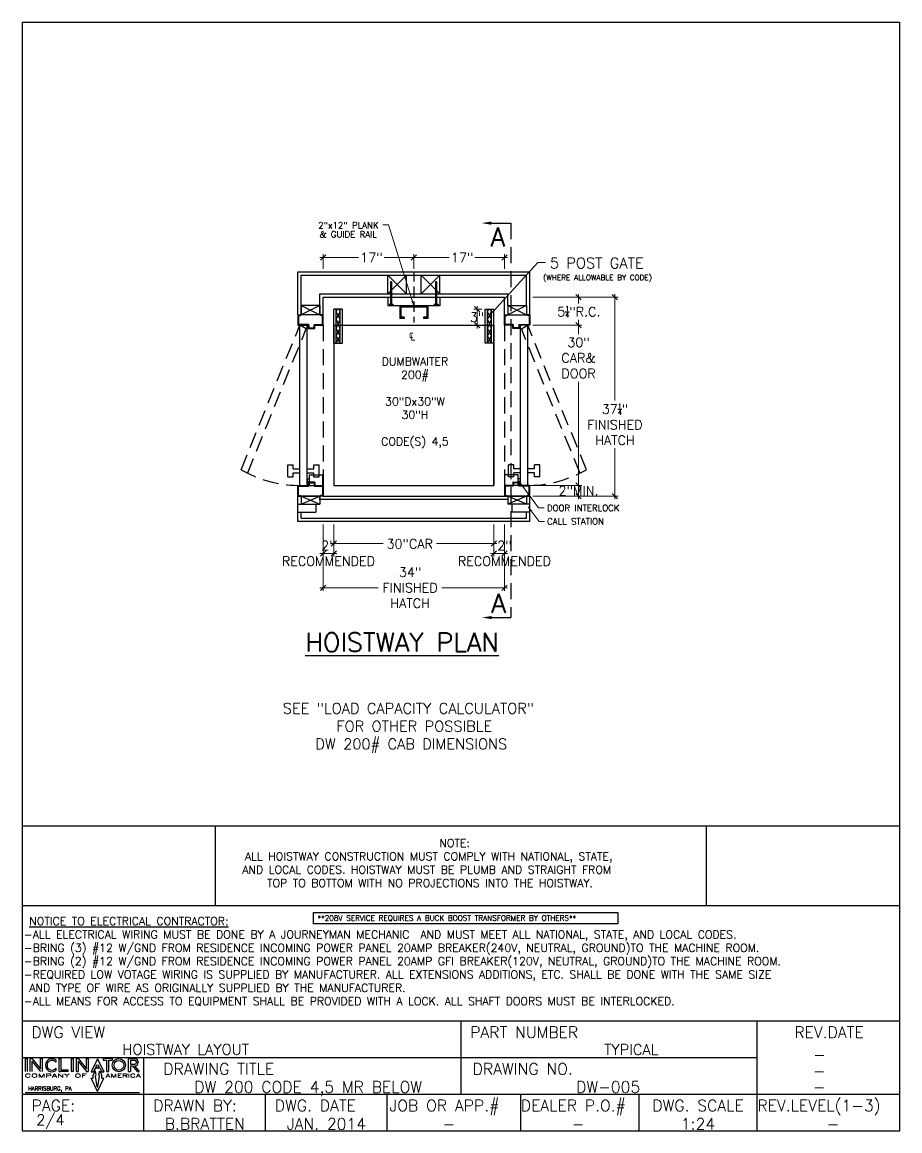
# Model space of a CAD drawing. Header units: inches. Extents: x -93 to 1254, y -1392 to 937.
# Drawn here: x 118.3 to 282.9, y -1392.1 to -1184.3 of the extents above; entities that cross this region are included whole.
import ezdxf
from ezdxf.enums import TextEntityAlignment as Align

# ---------------------------------------------------------------- set-up
doc = ezdxf.new("R2010")
doc.units = ezdxf.units.IN
doc.header["$LTSCALE"] = 24
doc.header["$MEASUREMENT"] = 0
for name, pattern in [('ACANSTGL', [0.11811, 0.07874, -0.03937]), ('CENTER', [2, 1.25, -0.25, 0.25, -0.25]), ('HIDDEN', [0.375, 0.25, -0.125]), ('HIDDEN2', [0.1875, 0.125, -0.0625])]:
    doc.linetypes.add(name, pattern=pattern)
doc.layers.get('0').update_dxf_attribs({"linetype": 'CONTINUOUS'})
doc.layers.get('Defpoints').update_dxf_attribs({"linetype": 'CONTINUOUS'})
for name, color, linetype in [('1', 7, 'CONTINUOUS'), ('3-HW', 7, 'CONTINUOUS'), ('4-DW-200', 7, 'CONTINUOUS'), ('BORDER', 5, 'CONTINUOUS'), ('CEN', 4, 'CENTER'), ('HID', 7, 'HIDDEN'), ('NOTES', 10, 'CONTINUOUS'), ('TITLE5', 5, 'CONTINUOUS'), ('TITLE7', 7, 'CONTINUOUS'), ('TITLEATTRIBUTES', 7, 'CONTINUOUS')]:
    doc.layers.add(name, color=color, linetype=linetype)
doc.styles.add('ROMANS', font='romans', dxfattribs={"height": 1.75})
doc.styles.get("Standard").update_dxf_attribs({"font": 'romans.shx'})
doc.dimstyles.new('David', dxfattribs={"dimscale": 1, "dimtxt": 0.25, "dimasz": 1, "dimexe": 0.6, "dimexo": 0.6, "dimgap": 0.5, "dimtad": 0, "dimtih": 1, "dimtoh": 1, "dimdec": 4, "dimzin": 0, "dimdsep": 46, "dimlunit": 5, "dimtxsty": 'ROMANS', "dimblk": 'OBLIQUE', "dimcen": 0.09, "dimdle": 0.6, "dimclrd": 5, "dimclre": 5, "dimclrt": 256, "dimadec": 0, "dimazin": 0, "dimtfac": 0.5, "dimtdec": 4, "dimtofl": 0, "dimtmove": 2, "dimatfit": 3, "dimfxl": 1, "dimtolj": 1, "dimtzin": 0, "dimlwd": 0, "dimlwe": 0, "dimarcsym": 0})

# ---------------------------------------------------------------- blocks, each defined once
blk = doc.blocks.new('_Oblique')
at = {"color": 0, "linetype": 'ByBlock', "lineweight": -2}
blk.add_line((-0.5, -0.5), (0.5, 0.5), dxfattribs=at)
blk = doc.blocks.new('*D51')
at = {"color": 5, "lineweight": 0}
for p, q in [((191.77, -1230.44), (191.77, -1227.84)), ((208.77, -1230.55), (208.77, -1227.84)), ((191.17, -1228.44), (198.41, -1228.44)), ((209.37, -1228.44), (203.24, -1228.44))]:
    blk.add_line(p, q, dxfattribs=at)
at = {"layer": 'Defpoints', "color": 0}
for p in [(191.77, -1228.44), (191.77, -1231.04), (208.77, -1231.15)]:
    blk.add_point(p, dxfattribs=at)
at = {"color": 5, "lineweight": 0, "rotation": 180}
blk.add_blockref('_Oblique', (191.77, -1228.44), dxfattribs=at)
at = {"color": 5, "lineweight": 0}
blk.add_blockref('_Oblique', (208.77, -1228.44), dxfattribs=at)
at = {"insert": (200.83, -1228.44), "char_height": 1.75, "attachment_point": 5, "style": 'ROMANS'}
blk.add_mtext('\\A1;17"', dxfattribs=at)
blk = doc.blocks.new('centerline')
at = {"style": 'ROMANS'}
blk.add_text('℄', height=1.75, dxfattribs=at).set_placement((-0.85, -0.31))
blk = doc.blocks.new('*D54')
at = {"layer": '4-DW-200', "color": 5, "lineweight": 0}
for p, q in [((174.77, -1278.5), (174.77, -1284.5)), ((176.77, -1281.25), (176.77, -1284.5)), ((174.17, -1283.9), (177.37, -1283.9))]:
    blk.add_line(p, q, dxfattribs=at)
at = {"layer": 'Defpoints', "color": 0}
for p in [(174.77, -1277.9), (176.77, -1280.65), (176.77, -1283.9)]:
    blk.add_point(p, dxfattribs=at)
at = {"layer": '4-DW-200', "color": 5, "lineweight": 0, "rotation": 180}
blk.add_blockref('_Oblique', (174.77, -1283.9), dxfattribs=at)
at = {"layer": '4-DW-200', "color": 5, "lineweight": 0}
blk.add_blockref('_Oblique', (176.77, -1283.9), dxfattribs=at)
at = {"layer": '4-DW-200', "insert": (175.77, -1283.9), "char_height": 1.75, "attachment_point": 5, "style": 'ROMANS'}
blk.add_mtext('\\A1;2"\\PRECOMMENDED', dxfattribs=at)
blk = doc.blocks.new('*D55')
at = {"layer": '4-DW-200', "color": 5, "lineweight": 0}
for p, q in [((176.77, -1278.5), (176.77, -1282.65)), ((176.17, -1282.05), (186.01, -1282.05)), ((207.37, -1282.05), (196.01, -1282.05)), ((206.77, -1281.25), (206.77, -1282.65))]:
    blk.add_line(p, q, dxfattribs=at)
at = {"layer": 'Defpoints', "color": 0}
for p in [(176.77, -1277.9), (206.77, -1280.65), (206.77, -1282.05)]:
    blk.add_point(p, dxfattribs=at)
at = {"layer": '4-DW-200', "color": 5, "lineweight": 0, "rotation": 180}
blk.add_blockref('_Oblique', (176.77, -1282.05), dxfattribs=at)
at = {"layer": '4-DW-200', "color": 5, "lineweight": 0}
blk.add_blockref('_Oblique', (206.77, -1282.05), dxfattribs=at)
at = {"layer": '4-DW-200', "insert": (191.01, -1282.1), "char_height": 1.75, "attachment_point": 5, "style": 'ROMANS'}
blk.add_mtext('\\A1;30"CAR', dxfattribs=at)
blk = doc.blocks.new('*D56')
at = {"layer": '4-DW-200', "color": 5, "lineweight": 0}
for p, q in [((206.77, -1278.5), (206.77, -1284.5)), ((208.77, -1281.25), (208.77, -1284.5)), ((206.17, -1283.9), (209.37, -1283.9))]:
    blk.add_line(p, q, dxfattribs=at)
at = {"layer": 'Defpoints', "color": 0}
for p in [(206.77, -1277.9), (208.77, -1280.65), (208.77, -1283.9)]:
    blk.add_point(p, dxfattribs=at)
at = {"layer": '4-DW-200', "color": 5, "lineweight": 0, "rotation": 180}
blk.add_blockref('_Oblique', (206.77, -1283.9), dxfattribs=at)
at = {"layer": '4-DW-200', "color": 5, "lineweight": 0}
blk.add_blockref('_Oblique', (208.77, -1283.9), dxfattribs=at)
at = {"layer": '4-DW-200', "insert": (208.77, -1283.9), "char_height": 1.75, "attachment_point": 5, "style": 'ROMANS'}
blk.add_mtext('\\A1;2"\\PRECOMMENDED', dxfattribs=at)
blk = doc.blocks.new('*D57')
at = {"layer": '4-DW-200', "color": 5, "lineweight": 0}
for p, q in [((174.77, -1278.5), (174.77, -1290.94)), ((208.77, -1278.5), (208.77, -1290.94)), ((174.17, -1290.34), (185.12, -1290.34)), ((209.37, -1290.34), (197.04, -1290.34))]:
    blk.add_line(p, q, dxfattribs=at)
at = {"layer": 'Defpoints', "color": 0}
for p in [(174.77, -1277.9), (208.77, -1277.9), (208.77, -1290.34)]:
    blk.add_point(p, dxfattribs=at)
at = {"layer": '4-DW-200', "color": 5, "lineweight": 0, "rotation": 180}
blk.add_blockref('_Oblique', (174.77, -1290.34), dxfattribs=at)
at = {"layer": '4-DW-200', "color": 5, "lineweight": 0}
blk.add_blockref('_Oblique', (208.77, -1290.34), dxfattribs=at)
at = {"layer": '4-DW-200', "insert": (191.08, -1290.34), "char_height": 1.75, "attachment_point": 5, "style": 'ROMANS'}
blk.add_mtext('\\A1;34"\\PFINISHED\\PHATCH', dxfattribs=at)
blk = doc.blocks.new('2x4')
for p, q in [((0, 1.5), (0, 0)), ((0, 1.5), (3.5, 1.5)), ((0, 0), (3.5, 1.5)), ((0, 1.5), (3.5, 0)), ((0, 0), (3.5, 0)), ((3.5, 1.5), (3.5, 0))]:
    blk.add_line(p, q)
blk = doc.blocks.new('*D58')
at = {"layer": '4-DW-200', "color": 5, "lineweight": 0}
for p, q in [((214.12, -1271.16), (223.28, -1271.16)), ((222.68, -1273.76), (222.68, -1270.56)), ((214.12, -1273.16), (223.28, -1273.16))]:
    blk.add_line(p, q, dxfattribs=at)
at = {"layer": 'Defpoints', "color": 0}
for p in [(213.52, -1271.16), (222.68, -1271.16), (213.52, -1273.16)]:
    blk.add_point(p, dxfattribs=at)
at = {"layer": '4-DW-200', "color": 5, "lineweight": 0}
for p, rotation in [((222.68, -1271.16), 90), ((222.68, -1273.16), 270)]:
    blk.add_blockref('_Oblique', p, dxfattribs=dict(at, rotation=rotation))
at = {"layer": '4-DW-200', "insert": (222.68, -1272.16), "char_height": 1.75, "attachment_point": 5, "style": 'ROMANS'}
blk.add_mtext('\\A1;2"MIN.', dxfattribs=at)
blk = doc.blocks.new('*D59')
at = {"layer": '4-DW-200', "color": 5, "lineweight": 0}
for p, q in [((222.68, -1240.55), (222.68, -1242.81)), ((214.12, -1241.15), (223.28, -1241.15)), ((222.68, -1271.76), (222.68, -1251.73)), ((214.12, -1271.16), (223.28, -1271.16))]:
    blk.add_line(p, q, dxfattribs=at)
at = {"layer": 'Defpoints', "color": 0}
for p in [(213.52, -1241.15), (213.52, -1271.16), (222.68, -1271.16)]:
    blk.add_point(p, dxfattribs=at)
at = {"layer": '4-DW-200', "color": 5, "lineweight": 0}
for p, rotation in [((222.68, -1241.15), 90), ((222.68, -1271.16), 270)]:
    blk.add_blockref('_Oblique', p, dxfattribs=dict(at, rotation=rotation))
at = {"layer": '4-DW-200', "insert": (222.68, -1247.27), "char_height": 1.75, "attachment_point": 5, "style": 'ROMANS'}
blk.add_mtext('\\A1;30"\\PCAR&\\PDOOR', dxfattribs=at)
blk = doc.blocks.new('*D60')
at = {"layer": '4-DW-200', "color": 5, "lineweight": 0}
for p, q in [((214.12, -1235.9), (223.28, -1235.9)), ((222.68, -1235.3), (222.68, -1237.06)), ((222.68, -1241.75), (222.68, -1240.15)), ((214.12, -1241.15), (223.28, -1241.15))]:
    blk.add_line(p, q, dxfattribs=at)
at = {"layer": 'Defpoints', "color": 0}
for p in [(213.52, -1235.9), (213.52, -1241.15), (222.68, -1241.15)]:
    blk.add_point(p, dxfattribs=at)
at = {"layer": '4-DW-200', "color": 5, "lineweight": 0}
for p, rotation in [((222.68, -1235.9), 90), ((222.68, -1241.15), 270)]:
    blk.add_blockref('_Oblique', p, dxfattribs=dict(at, rotation=rotation))
at = {"layer": '4-DW-200', "insert": (222.73, -1238.61), "char_height": 1.75, "attachment_point": 5, "style": 'ROMANS'}
blk.add_mtext('\\A1;5{\\H0.500000x;\\S1/4;}"R.C.', dxfattribs=at)
blk = doc.blocks.new('*D61')
at = {"layer": '4-DW-200', "color": 5, "lineweight": 0}
for p, q in [((214.12, -1235.9), (230.1, -1235.9)), ((229.5, -1235.3), (229.5, -1255.23)), ((229.5, -1273.76), (229.5, -1264.15)), ((214.12, -1273.16), (230.1, -1273.16))]:
    blk.add_line(p, q, dxfattribs=at)
at = {"layer": 'Defpoints', "color": 0}
for p in [(213.52, -1235.9), (213.52, -1273.16), (229.5, -1273.16)]:
    blk.add_point(p, dxfattribs=at)
at = {"layer": '4-DW-200', "color": 5, "lineweight": 0}
for p, rotation in [((229.5, -1235.9), 90), ((229.5, -1273.16), 270)]:
    blk.add_blockref('_Oblique', p, dxfattribs=dict(at, rotation=rotation))
at = {"layer": '4-DW-200', "insert": (229.5, -1259.69), "char_height": 1.75, "attachment_point": 5, "style": 'ROMANS'}
blk.add_mtext('\\A1;37{\\H0.500000x;\\S1/4;}"\\PFINISHED\\PHATCH', dxfattribs=at)
blk = doc.blocks.new('GATE 7.5')
at = {"color": 0, "linetype": 'ByBlock'}
for p, q in [((0, -7.5), (0, 0)), ((0.44, -7.5), (0.44, 0)), ((1.19, -7.5), (1.19, 0)), ((1.62, -7.5), (1.62, 0))]:
    blk.add_line(p, q, dxfattribs=at)
for p, q in [((0, 0), (1.62, 0)), ((0.44, -0.55), (0.69, 0)), ((1.19, -0.55), (0.94, 0)), ((1.19, -2.19), (0.44, -0.55)), ((0.44, -2.19), (1.19, -0.55)), ((1.19, -4.21), (0.44, -2.19)), ((0.44, -4.21), (1.19, -2.19)), ((1.19, -5.86), (0.44, -4.21)), ((0.44, -5.86), (1.19, -4.21)), ((1.19, -7.5), (0.44, -5.86)), ((0.44, -7.5), (1.19, -5.86)), ((1.62, -7.5), (0, -7.5))]:
    blk.add_line(p, q)
blk = doc.blocks.new('*D74')
at = {"layer": '4-DW-200', "color": 5, "lineweight": 0}
for p, q in [((204.54, -1238.15), (203.04, -1238.15)), ((203.64, -1237.55), (203.64, -1241.75)), ((204.54, -1241.15), (203.04, -1241.15))]:
    blk.add_line(p, q, dxfattribs=at)
at = {"layer": 'Defpoints', "color": 0}
for p in [(205.14, -1238.15), (203.64, -1241.15), (205.14, -1241.15)]:
    blk.add_point(p, dxfattribs=at)
at = {"layer": '4-DW-200', "color": 5, "lineweight": 0}
for p, rotation in [((203.64, -1238.15), 90), ((203.64, -1241.15), 270)]:
    blk.add_blockref('_Oblique', p, dxfattribs=dict(at, rotation=rotation))
at = {"layer": '4-DW-200', "insert": (203.64, -1239.65), "char_height": 1.75, "attachment_point": 5, "style": 'ROMANS'}
blk.add_mtext('\\A1;3"', dxfattribs=at)
blk = doc.blocks.new('*D79')
at = {"color": 5, "lineweight": 0}
for p, q in [((174.77, -1230.55), (174.77, -1227.84)), ((191.77, -1230.55), (191.77, -1227.84)), ((174.17, -1228.44), (181.41, -1228.44)), ((192.37, -1228.44), (186.24, -1228.44))]:
    blk.add_line(p, q, dxfattribs=at)
at = {"layer": 'Defpoints', "color": 0}
for p in [(174.77, -1228.44), (174.77, -1231.15), (191.77, -1231.15)]:
    blk.add_point(p, dxfattribs=at)
at = {"color": 5, "lineweight": 0, "rotation": 180}
blk.add_blockref('_Oblique', (174.77, -1228.44), dxfattribs=at)
at = {"color": 5, "lineweight": 0}
blk.add_blockref('_Oblique', (191.77, -1228.44), dxfattribs=at)
at = {"insert": (183.83, -1228.44), "char_height": 1.75, "attachment_point": 5, "style": 'ROMANS'}
blk.add_mtext('\\A1;17"', dxfattribs=at)
blk = doc.blocks.new('SHEET-INFO')
at = {"layer": '1', "linetype": 'Continuous', "lineweight": -3}
for p, q in [((0.61, 11.09, -20.55), (0.61, 13.55, -20.55)), ((0.61, 13.55, -20.55), (0.92, 13.55, -20.55)), ((0.92, 13.55, -20.55), (0.92, 11.09, -20.55)), ((1.52, 13.55, -20.55), (1.84, 13.55, -20.55)), ((1.52, 11.09, -20.55), (1.52, 13.55, -20.55)), ((1.84, 13.55, -20.55), (3.44, 11.6, -20.55)), ((1.84, 13.05, -20.55), (3.44, 11.09, -20.55)), ((1.84, 13.05, -20.55), (1.84, 11.09, -20.55)), ((3.44, 11.6, -20.55), (3.44, 13.55, -20.55)), ((3.44, 13.55, -20.55), (3.76, 13.55, -20.55)), ((3.76, 13.55, -20.55), (3.76, 11.09, -20.55)), ((6.32, 13.29, -20.55), (6.32, 12.84, -20.55)), ((6.94, 11.09, -20.55), (6.94, 13.55, -20.55)), ((6.94, 13.55, -20.55), (7.26, 13.55, -20.55)), ((7.26, 13.55, -20.55), (7.26, 11.41, -20.55)), ((10.17, 11.09, -20.55), (10.17, 13.55, -20.55)), ((10.17, 13.55, -20.55), (10.49, 13.55, -20.55)), ((10.49, 13.55, -20.55), (12.08, 11.6, -20.55)), ((10.49, 13.05, -20.55), (10.49, 11.09, -20.55)), ((10.49, 13.05, -20.55), (12.08, 11.09, -20.55)), ((12.08, 13.55, -20.55), (12.4, 13.55, -20.55)), ((12.08, 11.6, -20.55), (12.08, 13.55, -20.55)), ((12.4, 13.55, -20.55), (12.4, 11.09, -20.55)), ((14.13, 13.51, -20.55), (12.95, 11.05, -20.55)), ((14.13, 13.51, -20.55), (15.31, 11.05, -20.55)), ((16.9, 13.55, -20.55), (15.2, 13.55, -20.55)), ((15.2, 13.55, -20.55), (15.2, 13.23, -20.55)), ((15.2, 13.23, -20.55), (15.89, 13.23, -20.55)), ((15.89, 11.09, -20.55), (15.89, 13.23, -20.55)), ((16.21, 13.23, -20.55), (16.21, 11.09, -20.55)), ((16.21, 13.23, -20.55), (16.9, 13.23, -20.55)), ((16.9, 13.55, -20.55), (16.9, 13.23, -20.55)), ((19.97, 11.09, -20.55), (19.97, 13.55, -20.55)), ((19.97, 13.55, -20.55), (20.29, 13.55, -20.55)), ((20.29, 13.55, -20.55), (19.97, 13.55, -20.55)), ((20.29, 13.55, -20.55), (21.11, 13.55, -20.55)), ((20.29, 13.23, -20.55), (20.29, 12.48, -20.55)), ((20.29, 13.23, -20.55), (21.11, 13.23, -20.55)), ((20.29, 12.48, -20.55), (21.11, 12.48, -20.55)), ((21.43, 12.91, -20.55), (21.43, 12.8, -20.55)), ((21.75, 12.91, -20.55), (21.75, 12.8, -20.55)), ((6.32, 11.76, -20.55), (6.32, 11.31, -20.55)), ((6.94, 11.09, -20.55), (7.26, 11.09, -20.55)), ((7.26, 11.41, -20.55), (8.64, 11.41, -20.55)), ((8.64, 11.09, -20.55), (7.26, 11.09, -20.55)), ((8.64, 11.09, -20.55), (8.64, 11.41, -20.55)), ((10.17, 11.09, -20.55), (10.49, 11.09, -20.55)), ((12.08, 11.09, -20.55), (12.4, 11.09, -20.55)), ((12.95, 11.05, -20.55), (13.32, 11.05, -20.55)), ((13.73, 11.78, -20.55), (13.32, 11.05, -20.55)), ((13.32, 10.34, -20.55), (13.69, 11.25, -20.55)), ((13.89, 10.53, -20.55), (13.69, 11.25, -20.55)), ((13.73, 11.78, -20.55), (14.54, 11.78, -20.55)), ((13.76, 10.26, -20.55), (13.89, 10.53, -20.55)), ((14.38, 10.53, -20.55), (14.58, 11.25, -20.55)), ((14.51, 10.26, -20.55), (14.38, 10.53, -20.55)), ((14.54, 11.78, -20.55), (14.95, 11.05, -20.55)), ((14.58, 11.25, -20.55), (14.95, 10.34, -20.55)), ((14.95, 11.05, -20.55), (15.31, 11.05, -20.55)), ((15.89, 11.09, -20.55), (16.21, 11.09, -20.55)), ((19.97, 11.09, -20.55), (20.29, 11.09, -20.55)), ((20.29, 12.16, -20.55), (20.67, 12.16, -20.55)), ((20.29, 12.16, -20.55), (20.29, 11.09, -20.55)), ((20.67, 12.16, -20.55), (21.54, 11.09, -20.55)), ((21.08, 12.16, -20.55), (21.95, 11.09, -20.55)), ((21.54, 11.09, -20.55), (21.95, 11.09, -20.55)), ((14.13, 7.39, -20.55), (12.95, 9.85, -20.55)), ((12.95, 9.85, -20.55), (13.32, 9.85, -20.55)), ((13.32, 9.85, -20.55), (13.32, 10.34, -20.55)), ((14.07, 8.26, -20.55), (13.76, 10.26, -20.55)), ((14.13, 7.39, -20.55), (15.31, 9.85, -20.55)), ((14.2, 8.26, -20.55), (14.51, 10.26, -20.55)), ((14.95, 9.85, -20.55), (14.95, 10.34, -20.55)), ((14.95, 9.85, -20.55), (15.31, 9.85, -20.55)), ((0.56, 7.21, -20.55), (22.03, 7.21, -20.55)), ((14.07, 8.26, -20.55), (14.2, 8.26, -20.55))]:
    blk.add_line(p, q, dxfattribs=at)
at = {"layer": '1', "color": 0, "linetype": 'Continuous', "lineweight": -3}
for p, q in [((13.12, 9.85, -20.55), (13.12, 9.85, -20.55)), ((15.08, 9.85, -20.55), (15.08, 9.85, -20.55)), ((15.26, 9.85, -20.55), (15.26, 9.85, -20.55)), ((15.31, 9.84, -20.55), (15.3, 9.85, -20.55))]:
    blk.add_line(p, q, dxfattribs=at)
at = {"layer": '1', "linetype": 'Continuous', "lineweight": -3, "elevation": -20.55}
blk.add_lwpolyline([(9.24, 11.09), (9.24, 13.55), (9.55, 13.55), (9.55, 11.09)], close=True, dxfattribs=at)
at = {"layer": '1', "linetype": 'Continuous', "lineweight": -3}
for centre, radius in [((18.14, 12.3, -20.55), 1.23), ((18.14, 12.3, -20.55), 0.909), ((14.13, 12.14, -20.55), 0.252)]:
    blk.add_circle(centre, radius, dxfattribs=at)
for centre, radius, start, end in [((5.58, 12.3, -20.55), 1.23, 53.438, 306.562), ((5.58, 12.3, -20.55), 0.909, 36.446, 323.554), ((21.11, 12.8, -20.55), 0.637, 266.6078, 0), ((21.11, 12.91, -20.55), 0.637, 360, 90), ((21.11, 12.91, -20.55), 0.318, 360, 90), ((21.11, 12.8, -20.55), 0.318, 270, 0)]:
    blk.add_arc(centre, radius, start, end, dxfattribs=at)
at = {"layer": 'BORDER'}
blk.add_line((0, 0), (164.61, 0), dxfattribs=at)
at = {"layer": 'TITLE5'}
for p, q in [((82.3, 20.6, -7.39), (82.3, 6.87, -7.39)), ((137.77, 20.6, -87.23), (137.77, 0, -99.8)), ((0, 13.73, -20.55), (137.76, 13.73, -20.55)), ((22.85, 0, -19.96), (22.85, 13.73, -20.55)), ((0.04, 6.87, -20.55), (164.61, 6.87, -20.55)), ((45.66, 0, -19.96), (45.66, 6.87, -19.96)), ((68.47, 0, -20.55), (68.47, 6.87, -20.55)), ((93.52, 0, -60.47), (93.52, 6.87, -60.47)), ((115.71, 0, -59.88), (115.71, 6.87, -59.88))]:
    blk.add_line(p, q, dxfattribs=at)
at = {"layer": 'TITLE7'}
blk.add_line((0, 20.6, -7.39), (164.61, 20.6, -7.39), dxfattribs=at)
at = {"layer": '1', "linetype": 'Continuous', "lineweight": -3, "style": 'ROMANS'}
for s, width, p, p2 in [('COMPANY OF', 1.76246, (0.47, 10.01, -20.55), (12.12, 10.01, -20.55)), ('AMERICA', 1.598446, (15.65, 10.01, -20.55), (22.22, 10.01, -20.55))]:
    blk.add_text(s, height=0.674, dxfattribs=dict(at, width=width)).set_placement(p, p2, align=Align.FIT)
blk.add_text('HARRISBURG, PA', height=0.7324, dxfattribs=at).set_placement((5.18, 7.56, -20.55), align=Align.CENTER)
at = {"layer": 'TITLE5', "style": 'ROMANS'}
for s, height, p in [('DWG VIEW', 2.138, (1.73, 18.47, -15.51)), ('PART NUMBER', 2.1385, (84.03, 18.47, -2.35)), ('REV.DATE', 2.138, (144.83, 18.47, 2.7)), ('DRAWING TITLE', 2.1385, (26.48, 11.6, -28.67)), ('DRAWING NO.', 2.1385, (84.49, 11.6, -15.51)), ('PAGE:', 2.138, (1.77, 4.74, -28.67)), ('DRAWN BY:', 2.138, (24.58, 4.74, -28.08)), ('DWG. DATE', 2.138, (47.39, 4.74, -28.08)), ('JOB OR APP.#', 2.1385, (68.88, 4.74, -48.63)), ('DEALER P.O.#', 2.1385, (93.52, 4.74, -60.47)), ('REV.LEVEL(1-3)', 2.1385, (137.9, 4.74, -68.59))]:
    blk.add_text(s, height=height, dxfattribs=at).set_placement(p, align=Align.MIDDLE_LEFT)
blk.add_text('DWG. SCALE', height=2.138, dxfattribs=at).set_placement((126.76, 4.74, -56.9), align=Align.MIDDLE_CENTER)
at = {"layer": 'TITLEATTRIBUTES', "style": 'ROMANS'}
for tag, p in [('VIEW', (42.77, 15.22, -20.55)), ('1.', (149.52, 14.25, -4.12)), ('2.', (149.48, 11.24, -4.12)), ('TITLE1', (61.82, 8.21, -17.28)), ('DWGNO', (109.9, 8.21, -4.12)), ('3.', (149.47, 8.18, -4.12)), ('D.LUCASSEN', (34.25, 1.3, -19.98)), ('DATE', (57.06, 1.3, -19.98)), ('#', (78.56, 1.3, -40.53)), ('#', (98.53, 1.3, -51.75)), ('SCALE', (126.76, 1.3, -56.9)), ('REV', (152.06, 1.3, -57.2))]:
    blk.add_attdef(tag, text='', height=2.14, dxfattribs=at).set_placement(p, align=Align.MIDDLE_CENTER)

msp = doc.modelspace()

# ---------------------------------------------------------------- linework, layer by layer
for p, q in [((170.01959, -1231.14829), (213.51959, -1231.14829)), ((170.64439, -1231.77349), (212.89479, -1231.77349)), ((186.91036, -1231.77349), (190.41036, -1235.27349)), ((186.91036, -1235.27349), (190.41036, -1231.77349)), ((186.91036, -1235.27349), (186.91036, -1231.77349)), ((190.41036, -1235.27349), (190.41036, -1231.77349)), ((196.62883, -1231.77349), (193.12883, -1235.27349)), ((196.62883, -1235.27349), (193.12883, -1231.77349)), ((193.12883, -1235.27349), (193.12883, -1231.77349)), ((196.62883, -1235.27349), (196.62883, -1231.77349)), ((187.67048, -1233.01449), (187.38659, -1233.01449)), ((196.10696, -1233.01449), (195.82307, -1233.01449)), ((174.14439, -1235.27348), (209.39479, -1235.27349)), ((174.76959, -1235.89869), (208.76959, -1235.89869)), ((176.76959, -1235.89869), (205.26959, -1235.89869)), ((186.91036, -1235.89869), (186.91036, -1237.52369)), ((196.62883, -1235.89869), (196.62883, -1237.52369)), ((196.62883, -1237.52369), (186.91036, -1237.52369)), ((187.18873, -1237.17195), (187.86357, -1237.17195)), ((187.18873, -1237.17195), (187.18873, -1237.40226)), ((187.18873, -1237.40226), (187.86357, -1237.40226)), ((187.86732, -1237.17195), (187.86732, -1237.40226)), ((189.13068, -1237.52369), (189.13068, -1239.84655)), ((194.40851, -1237.52369), (189.13068, -1237.52369)), ((189.33367, -1237.72669), (189.33367, -1239.64356)), ((194.20551, -1237.72669), (189.33367, -1237.72669)), ((194.20551, -1237.72669), (194.20551, -1239.64356)), ((194.40851, -1237.52369), (194.40851, -1239.84655)), ((195.62521, -1237.17195), (195.62521, -1237.40226)), ((195.62521, -1237.17195), (196.30006, -1237.17195)), ((195.62521, -1237.40226), (196.30006, -1237.40226)), ((195.67627, -1237.17195), (195.67627, -1237.40226)), ((195.67627, -1237.17195), (196.35111, -1237.17195)), ((195.67627, -1237.40226), (196.35111, -1237.40226)), ((196.30381, -1237.17195), (196.30381, -1237.40226)), ((196.35486, -1237.17195), (196.35486, -1237.40226)), ((189.94265, -1239.84655), (189.13068, -1239.84655)), ((189.94265, -1239.64356), (189.33367, -1239.64356)), ((189.94265, -1239.64356), (189.94265, -1239.84655)), ((193.59653, -1239.64356), (193.59653, -1239.84655)), ((194.20551, -1239.64356), (193.59653, -1239.64356)), ((194.40851, -1239.84655), (193.59653, -1239.84655)), ((176.76959, -1241.14869), (206.76959, -1241.14869)), ((176.76959, -1241.14869), (176.76959, -1271.14869)), ((176.76959, -1241.14869), (176.76959, -1271.14869)), ((206.76959, -1241.14869), (206.76959, -1271.14869)), ((176.76959, -1271.14869), (206.76959, -1271.14869))]:
    msp.add_line(p, q)
at = {"color": 7}
for p, q in [((176.76959, -1241.14869), (177.01959, -1241.14869)), ((206.76959, -1271.14869), (206.76959, -1243.39869))]:
    msp.add_line(p, q, dxfattribs=at)
at = {"color": 0, "linetype": 'ByBlock'}
msp.add_line((176.76959, -1269.66758), (176.76959, -1271.14869), dxfattribs=at)
at = {"color": 1}
msp.add_lwpolyline([(172.95386, -1351.21636), (230.0378, -1351.21636), (230.0378, -1353.34962), (172.95386, -1353.34962)], close=True, dxfattribs=at)
at = {"layer": '1', "color": 3}
for p, q in [((206.29931, -1221.99078), (209.96536, -1221.99076)), ((206.40358, -1295.93572), (209.96178, -1295.93586))]:
    msp.add_line(p, q, dxfattribs=at)
at = {"layer": '1', "color": 3, "linetype": 'HIDDEN2'}
msp.add_line((209.96536, -1221.99076), (209.96197, -1295.93586), dxfattribs=at)
at = {"layer": '1'}
for p, q in [((174.14459, -1237.40794), (170.64439, -1237.40794)), ((170.64439, -1237.40794), (174.14459, -1239.15794)), ((174.14459, -1237.40794), (170.64439, -1239.15794)), ((209.39459, -1237.40794), (212.89479, -1237.40794)), ((212.89479, -1237.40794), (209.39459, -1239.15794)), ((209.39459, -1237.40794), (212.89479, -1239.15794)), ((170.01959, -1239.15794), (170.01959, -1241.14869)), ((170.01959, -1239.15794), (170.51959, -1239.15794)), ((170.14459, -1239.34544), (170.14459, -1241.02369)), ((170.20709, -1239.28294), (170.51959, -1239.28294)), ((170.51959, -1239.15794), (170.51959, -1239.28294)), ((174.26959, -1239.15794), (170.51959, -1239.15794)), ((174.14459, -1239.15794), (170.64439, -1239.15794)), ((174.76959, -1239.15794), (174.26959, -1239.15794)), ((174.26959, -1239.28294), (174.26959, -1239.15794)), ((174.58209, -1239.28294), (174.26959, -1239.28294)), ((174.64459, -1241.02369), (174.64459, -1239.34544)), ((174.76959, -1241.14869), (174.76959, -1239.15794)), ((208.76959, -1241.14869), (208.76959, -1239.15794)), ((208.76959, -1239.15794), (209.26959, -1239.15794)), ((208.89459, -1241.02369), (208.89459, -1239.34544)), ((208.95709, -1239.28294), (209.26959, -1239.28294)), ((209.26959, -1239.28294), (209.26959, -1239.15794)), ((209.26959, -1239.15794), (213.01959, -1239.15794)), ((209.39459, -1239.15794), (212.89479, -1239.15794)), ((213.51959, -1239.15794), (213.01959, -1239.15794)), ((213.01959, -1239.15794), (213.01959, -1239.28294)), ((213.33209, -1239.28294), (213.01959, -1239.28294)), ((213.39459, -1239.34544), (213.39459, -1241.02369)), ((213.51959, -1239.15794), (213.51959, -1241.14869)), ((170.01959, -1241.14869), (171.89459, -1241.14869)), ((172.01959, -1241.02369), (170.14459, -1241.02369)), ((170.39459, -1271.15794), (170.39459, -1241.14869)), ((171.76959, -1271.15794), (171.76959, -1241.14869)), ((171.95709, -1241.21119), (171.95709, -1241.71119)), ((172.01959, -1241.77369), (173.14459, -1241.77369)), ((172.01959, -1241.77369), (173.14459, -1241.77369)), ((172.08209, -1241.08619), (172.08209, -1241.58619)), ((172.14459, -1241.64869), (173.01959, -1241.64869)), ((173.08209, -1241.58619), (173.08209, -1241.08619)), ((173.14459, -1241.02369), (174.64459, -1241.02369)), ((173.20709, -1241.71119), (173.20709, -1241.21119)), ((173.26959, -1241.14869), (174.76959, -1241.14869)), ((210.26959, -1241.14869), (208.76959, -1241.14869)), ((210.39459, -1241.02369), (208.89459, -1241.02369)), ((210.33209, -1241.71119), (210.33209, -1241.21119)), ((211.51959, -1241.77369), (210.39459, -1241.77369)), ((211.51959, -1241.77369), (210.39459, -1241.77369)), ((210.45709, -1241.58619), (210.45709, -1241.08619)), ((211.39459, -1241.64869), (210.51959, -1241.64869)), ((211.45709, -1241.08619), (211.45709, -1241.58619)), ((211.51959, -1241.02369), (213.39459, -1241.02369)), ((211.58209, -1241.21119), (211.58209, -1241.71119)), ((213.51959, -1241.14869), (211.64459, -1241.14869)), ((211.76959, -1271.15794), (211.76959, -1241.14869)), ((213.14459, -1271.15794), (213.14459, -1241.14869)), ((168.14459, -1269.53294), (168.14459, -1267.28294)), ((168.14459, -1267.28294), (169.14459, -1267.28294)), ((169.14459, -1268.03294), (169.14459, -1267.28294)), ((173.01959, -1268.03294), (173.01959, -1267.28294)), ((173.01959, -1267.28294), (174.01959, -1267.28294)), ((174.01959, -1269.53294), (174.01959, -1267.28294)), ((209.51959, -1269.53294), (209.51959, -1267.28294)), ((210.51959, -1267.28294), (209.51959, -1267.28294)), ((210.51959, -1268.03294), (210.51959, -1267.28294)), ((214.39459, -1268.03294), (214.39459, -1267.28294)), ((215.39459, -1267.28294), (214.39459, -1267.28294)), ((215.39459, -1269.53294), (215.39459, -1267.28294)), ((168.14459, -1269.53294), (169.14459, -1269.53294)), ((169.14459, -1268.03294), (170.39459, -1268.03294)), ((169.14459, -1269.53294), (169.14459, -1268.78294)), ((169.14459, -1268.78294), (170.39459, -1268.78294)), ((171.76959, -1268.03294), (173.01959, -1268.03294)), ((171.76959, -1268.78294), (173.01959, -1268.78294)), ((172.19279, -1269.15794), (174.69279, -1269.15794)), ((172.19279, -1271.15794), (172.19279, -1269.15794)), ((173.01959, -1269.53294), (173.01959, -1268.78294)), ((173.01959, -1269.53294), (174.01959, -1269.53294)), ((174.69279, -1271.15794), (174.69279, -1269.15794)), ((211.3464, -1269.15794), (208.8464, -1269.15794)), ((208.8464, -1271.15794), (208.8464, -1269.15794)), ((210.51959, -1269.53294), (209.51959, -1269.53294)), ((211.76959, -1268.03294), (210.51959, -1268.03294)), ((211.76959, -1268.78294), (210.51959, -1268.78294)), ((210.51959, -1269.53294), (210.51959, -1268.78294)), ((211.3464, -1271.15794), (211.3464, -1269.15794)), ((214.39459, -1268.03294), (213.14459, -1268.03294)), ((214.39459, -1268.78294), (213.14459, -1268.78294)), ((214.39459, -1269.53294), (214.39459, -1268.78294)), ((215.39459, -1269.53294), (214.39459, -1269.53294)), ((170.01959, -1271.15794), (171.89459, -1271.15794)), ((170.01959, -1273.15794), (170.01959, -1271.15794)), ((170.14459, -1271.28294), (172.01959, -1271.28294)), ((170.14459, -1272.97044), (170.14459, -1271.28294)), ((171.79058, -1269.89532), (172.19279, -1269.89532)), ((171.79058, -1269.89532), (171.79058, -1270.42057)), ((171.79058, -1270.42057), (172.19279, -1270.42057)), ((171.95709, -1271.09544), (171.95709, -1270.59544)), ((173.14459, -1270.53294), (172.01959, -1270.53294)), ((172.08209, -1271.22044), (172.08209, -1270.72044)), ((172.14459, -1270.65794), (173.01959, -1270.65794)), ((172.19279, -1271.15794), (173.08209, -1271.15794)), ((173.08209, -1270.72044), (173.08209, -1271.22044)), ((173.14459, -1271.28294), (174.64459, -1271.28294)), ((173.20709, -1270.59544), (173.20709, -1271.09544)), ((173.26959, -1271.15794), (174.76959, -1271.15794)), ((174.64459, -1271.28294), (174.64459, -1272.97044)), ((174.76959, -1271.15794), (174.76959, -1273.15794)), ((210.26959, -1271.15794), (208.76959, -1271.15794)), ((208.76959, -1271.15794), (208.76959, -1273.15794)), ((208.89459, -1271.28294), (208.89459, -1272.97044)), ((210.39459, -1271.28294), (208.89459, -1271.28294)), ((210.33209, -1270.59544), (210.33209, -1271.09544)), ((210.39459, -1270.53294), (211.51959, -1270.53294)), ((210.45709, -1270.72044), (210.45709, -1271.22044)), ((211.3464, -1271.15794), (210.45709, -1271.15794)), ((211.39459, -1270.65794), (210.51959, -1270.65794)), ((211.74861, -1269.89532), (211.3464, -1269.89532)), ((211.74861, -1270.42057), (211.3464, -1270.42057)), ((211.45709, -1271.22044), (211.45709, -1270.72044)), ((213.39459, -1271.28294), (211.51959, -1271.28294)), ((211.58209, -1271.09544), (211.58209, -1270.59544)), ((213.51959, -1271.15794), (211.64459, -1271.15794)), ((211.74861, -1269.89532), (211.74861, -1270.42057)), ((213.39459, -1272.97044), (213.39459, -1271.28294)), ((213.51959, -1273.15794), (213.51959, -1271.15794)), ((174.76959, -1273.15794), (170.01959, -1273.15794)), ((170.08209, -1273.15794), (170.51959, -1273.15794)), ((170.20709, -1273.03294), (170.51959, -1273.03294)), ((170.51959, -1273.15794), (170.51959, -1273.03294)), ((174.26959, -1273.03294), (174.26959, -1273.15794)), ((174.58209, -1273.03294), (174.26959, -1273.03294)), ((174.70709, -1273.15794), (174.26959, -1273.15794)), ((208.76959, -1273.15794), (213.51959, -1273.15794)), ((208.83209, -1273.15794), (209.26959, -1273.15794)), ((208.95709, -1273.03294), (209.26959, -1273.03294)), ((209.26959, -1273.03294), (209.26959, -1273.15794)), ((213.01959, -1273.15794), (213.01959, -1273.03294)), ((213.33209, -1273.03294), (213.01959, -1273.03294)), ((213.45709, -1273.15794), (213.01959, -1273.15794)), ((170.01959, -1274.65794), (173.39459, -1274.65794)), ((173.39459, -1274.65794), (173.39459, -1276.15794)), ((210.14459, -1274.65794), (210.14459, -1276.15794)), ((213.51959, -1274.65794), (210.14459, -1274.65794)), ((170.01959, -1276.15794), (173.39459, -1276.15794)), ((213.51959, -1276.15794), (210.14459, -1276.15794))]:
    msp.add_line(p, q, dxfattribs=at)
at = {"layer": '1', "color": 6, "linetype": 'HIDDEN2'}
for p, q in [((159.38997, -1268.20926), (170.39459, -1241.14869)), ((160.58075, -1268.89676), (171.58538, -1241.83619)), ((171.58538, -1241.83619), (170.39459, -1241.14869)), ((211.95381, -1241.83619), (213.14459, -1241.14869)), ((222.95843, -1268.89676), (211.95381, -1241.83619)), ((224.14922, -1268.20926), (213.14459, -1241.14869))]:
    msp.add_line(p, q, dxfattribs=at)
at = {"layer": '1', "color": 7, "linetype": 'HIDDEN2'}
for p, q in [((174.76959, -1241.14869), (174.76959, -1271.28294)), ((208.76959, -1241.14869), (208.76959, -1271.28294))]:
    msp.add_line(p, q, dxfattribs=at)
at = {"layer": '1'}
for centre, start, end in [((170.20709, -1239.34544), 90, 180), ((174.58209, -1239.34544), 0, 90), ((208.95709, -1239.34544), 90, 180), ((213.33209, -1239.34544), 0, 90), ((171.89459, -1241.21119), 0, 90), ((172.01959, -1241.71119), 180, 270), ((172.01959, -1241.08619), 0, 90), ((172.14459, -1241.58619), 180, 270), ((173.01959, -1241.58619), 270, 0), ((173.14459, -1241.08619), 90, 180), ((173.14459, -1241.71119), 270, 0), ((173.26959, -1241.21119), 90, 180), ((210.26959, -1241.21119), 0, 90), ((210.39459, -1241.71119), 180, 270), ((210.39459, -1241.08619), 0, 90), ((210.51959, -1241.58619), 180, 270), ((211.39459, -1241.58619), 270, 0), ((211.51959, -1241.08619), 90, 180), ((211.51959, -1241.71119), 270, 0), ((211.64459, -1241.21119), 90, 180), ((171.89459, -1271.09544), 270, 0), ((172.01959, -1270.59544), 90, 180), ((172.01959, -1271.22044), 270, 0), ((172.14459, -1270.72044), 90, 180), ((173.01959, -1270.72044), 0, 90), ((173.14459, -1271.22044), 180, 270), ((173.14459, -1270.59544), 0, 90), ((173.26959, -1271.09544), 180, 270), ((210.26959, -1271.09544), 270, 0), ((210.39459, -1270.59544), 90, 180), ((210.39459, -1271.22044), 270, 0), ((210.51959, -1270.72044), 90, 180), ((211.39459, -1270.72044), 0, 90), ((211.51959, -1271.22044), 180, 270), ((211.51959, -1270.59544), 0, 90), ((211.64459, -1271.09544), 180, 270), ((170.20709, -1272.97044), 180, 270), ((174.58209, -1272.97044), 270, 0), ((208.95709, -1272.97044), 180, 270), ((213.33209, -1272.97044), 270, 0)]:
    msp.add_arc(centre, 0.0625, start, end, dxfattribs=at)
at = {"layer": '1', "color": 6, "linetype": 'HIDDEN2'}
for centre, start, end in [((170.41462, -1249.10034), 240.0177406, 268.974006), ((213.12457, -1249.10034), 271.025994, 299.9822594)]:
    msp.add_arc(centre, 22.06113, start, end, dxfattribs=at)
at = {"layer": '1', "color": 3}
for points in [[(206.29931, -1221.69078), (206.29931, -1222.29078), (204.49931, -1221.99078)], [(206.40358, -1296.23572), (206.40358, -1295.63572), (204.60358, -1295.93572)]]:
    msp.add_solid(points, dxfattribs=at)
at = {"layer": '4-DW-200'}
for p, q in [((170.01959, -1239.15794), (170.01959, -1231.14829)), ((170.64439, -1239.15794), (170.64439, -1231.77349)), ((212.89479, -1237.40794), (212.89479, -1231.77349)), ((213.51959, -1239.15794), (213.51959, -1231.14829)), ((174.14452, -1239.15794), (174.14439, -1235.27348)), ((174.76959, -1239.15794), (174.76959, -1235.89869)), ((208.76959, -1239.15794), (208.76959, -1235.89869)), ((209.39459, -1237.40794), (209.39479, -1235.27349)), ((170.64439, -1237.40794), (170.64439, -1239.15794)), ((174.14459, -1237.40794), (174.14459, -1239.15794)), ((209.39459, -1237.40794), (209.39459, -1239.15794)), ((212.89479, -1237.40794), (212.89479, -1239.15794)), ((170.01959, -1277.89909), (170.01959, -1273.15794)), ((174.14562, -1273.7753), (174.1456, -1273.15794)), ((209.39479, -1273.77389), (174.14562, -1273.77522)), ((174.76959, -1273.14869), (208.76959, -1273.14869)), ((174.76959, -1273.14869), (174.76959, -1273.15794)), ((208.76959, -1273.14869), (208.76959, -1273.15794)), ((213.51959, -1277.89909), (213.51959, -1273.15794)), ((213.51959, -1277.89909), (170.01959, -1277.89909)), ((170.64439, -1277.27389), (170.64439, -1276.15794)), ((170.64439, -1277.27389), (212.89479, -1277.27389)), ((212.89479, -1277.27389), (212.89479, -1276.15794))]:
    msp.add_line(p, q, dxfattribs=at)
at = {"layer": 'BORDER'}
for p, q in [((118.32661, -1184.32758), (118.32572, -1392.13847)), ((118.32661, -1184.32758), (282.93205, -1184.32758)), ((282.93116, -1392.13847), (282.93205, -1184.32758))]:
    msp.add_line(p, q, dxfattribs=at)
at = {"layer": 'CEN', "color": 5, "linetype": 'ACANSTGL'}
msp.add_line((191.76959, -1231.04479), (191.76959, -1240.61929), dxfattribs=at)
at = {"layer": 'HID'}
for p, q in [((187.38659, -1233.01449), (187.38659, -1237.17195)), ((187.67048, -1237.17195), (187.67048, -1233.01449)), ((195.82307, -1233.01449), (195.82307, -1237.17195)), ((196.10696, -1237.17195), (196.10696, -1233.01449))]:
    msp.add_line(p, q, dxfattribs=at)
at = {"layer": 'NOTES'}
for p, q in [((282.93116, -1335.00806), (118.32572, -1335.00806)), ((154.60275, -1349.98158), (154.60275, -1335.00806)), ((246.65413, -1349.98158), (246.65413, -1335.00806)), ((282.93116, -1349.98158), (118.32572, -1349.98158))]:
    msp.add_line(p, q, dxfattribs=at)

# ---------------------------------------------------------------- block references
at = {"layer": '1'}
msp.add_blockref('2x4', (170.64459, -1274.65794), dxfattribs=at)
at = {"layer": '1', "xscale": -1}
msp.add_blockref('2x4', (212.89459, -1274.65794), dxfattribs=at)
at = {"layer": '4-DW-200', "xscale": -1, "yscale": 0.8500000000000227}
msp.add_blockref('GATE 7.5', (178.39459, -1238.14869), dxfattribs=at)
at = {"layer": '4-DW-200', "yscale": 0.8500000000000227}
msp.add_blockref('GATE 7.5', (205.14459, -1238.14869), dxfattribs=at)
at = {"layer": '4-DW-200'}
msp.add_blockref('centerline', (191.69747, -1243.5386), dxfattribs=at)
ref = msp.add_blockref('SHEET-INFO', (118.32572, -1392.13847), dxfattribs=at)
ref.add_attrib('#', '-', dxfattribs={"layer": 'TITLEATTRIBUTES', "height": 2.13848, "style": 'ROMANS'}).set_placement((222.60542, -1390.83692, -51.74938), align=Align.MIDDLE_CENTER)
ref.add_attrib('SCALE', '1:24', dxfattribs={"layer": 'TITLEATTRIBUTES', "height": 2.138478, "style": 'ROMANS'}).set_placement((245.0824, -1390.83692, -56.90461), align=Align.MIDDLE_CENTER)
ref.add_attrib('REV', '-', dxfattribs={"layer": 'TITLEATTRIBUTES', "height": 2.13848, "style": 'ROMANS'}).set_placement((270.38773, -1390.83692, -57.20189), align=Align.MIDDLE_CENTER)
ref.add_attrib('#', '-', dxfattribs={"layer": 'TITLEATTRIBUTES', "height": 2.13848, "style": 'ROMANS'}).set_placement((198.33467, -1390.83692, -40.52875), align=Align.MIDDLE_CENTER)
ref.add_attrib('D.LUCASSEN', 'B.BRATTEN', dxfattribs={"layer": 'TITLEATTRIBUTES', "height": 2.138478, "style": 'ROMANS'}).set_placement((152.578, -1390.83692, -19.97506), align=Align.MIDDLE_CENTER)
ref.add_attrib('DATE', 'JAN. 2014', dxfattribs={"layer": 'TITLEATTRIBUTES', "height": 2.138478, "style": 'ROMANS'}).set_placement((175.38843, -1390.83692, -19.97506), align=Align.MIDDLE_CENTER)
ref.add_attrib('TITLE1', 'DW 200 CODE 4,5 MR BELOW', dxfattribs={"layer": 'TITLEATTRIBUTES', "height": 2.1384782, "style": 'ROMANS'}).set_placement((171.97068, -1383.9304, -17.28363), align=Align.MIDDLE_CENTER)
ref.add_attrib('DWGNO', 'DW-005', dxfattribs={"layer": 'TITLEATTRIBUTES', "height": 2.138478, "style": 'ROMANS'}).set_placement((228.22802, -1383.9304, -4.1229), align=Align.MIDDLE_CENTER)
ref.add_attrib('3.', '-', dxfattribs={"layer": 'TITLEATTRIBUTES', "height": 2.13848, "style": 'ROMANS'}).set_placement((267.79525, -1383.95659, -4.1229), align=Align.MIDDLE_CENTER)
ref.add_attrib('2.', '-', dxfattribs={"layer": 'TITLEATTRIBUTES', "height": 2.13848, "style": 'ROMANS'}).set_placement((267.80194, -1380.90118, -4.1229), align=Align.MIDDLE_CENTER)
ref.add_attrib('1.', '-', dxfattribs={"layer": 'TITLEATTRIBUTES', "height": 2.13848, "style": 'ROMANS'}).set_placement((267.84693, -1377.88365, -4.1229), align=Align.MIDDLE_CENTER)

# ---------------------------------------------------------------- texts
for s, p in [('2"x12" PLANK', (179.51728, -1222.97297)), ('& GUIDE RAIL', (179.47589, -1224.68606))]:
    msp.add_text(s, height=1.18).set_placement(p, align=Align.CENTER)
for s, p in [('DOOR INTERLOCK ', (216.74807, -1275.97246)), ('CALL STATION', (216.77384, -1278.50585))]:
    msp.add_text(s, height=1.18).set_placement(p)
at = {"color": 3, "insert": (171.4246, -1298.82048, -21.14824), "char_height": 3.5, "width": 92.5777778, "attachment_point": 1}
msp.add_mtext('\\pt10.5;{\\LHOISTWAY PLAN}', dxfattribs=at)
at = {"color": 1, "insert": (173.69659, -1351.7487), "char_height": 1, "width": 60.4268298, "attachment_point": 1}
msp.add_mtext('**208V SERVICE REQUIRES A BUCK BOOST TRANSFORMER BY OTHERS**', dxfattribs=at)
at = {"insert": (137.12788, -1375.8641), "char_height": 2, "width": 29.9185185, "attachment_point": 1}
msp.add_mtext('\\pt6;HOISTWAY LAYOUT', dxfattribs=at)
at = {"layer": '1', "color": 3, "style": 'ROMANS', "text_generation_flag": 2}
for p in [(207.51135, -1226.39127), (207.66114, -1295.03378)]:
    msp.add_text('A', height=3.58033, dxfattribs=at).set_placement(p, align=Align.CENTER)
at = {"layer": '1', "color": 6}
for s, height, p in [('5 POST GATE', 2, (217.30171, -1230.47848)), ('(WHERE ALLOWABLE BY CODE)', 1, (216.0378, -1232.68679))]:
    msp.add_text(s, height=height, dxfattribs=at).set_placement(p)
at = {"layer": '1', "color": 1, "insert": (191.98864, -1247.17215), "char_height": 1.5, "width": 24.1973469, "attachment_point": 2}
msp.add_mtext('\\pi-3,l3;DUMBWAITER\\P200#\\P\\pi0,l0;\\P30"Dx30"W\\P30"H\\P\\PCODE(S) 4,5', dxfattribs=at)
at = {"layer": '3-HW', "color": 1, "insert": (165.56209, -1311.9567), "char_height": 2, "width": 56.2424833, "attachment_point": 1}
msp.add_mtext('\\pi1.6451;SEE "LOAD CAPACITY CALCULATOR" \\P\\pi11.693;FOR OTHER POSSIBLE \\P\\pi7.7403;DW 200# CAB DIMENSIONS', dxfattribs=at)
at = {"layer": '3-HW', "insert": (227.4673, -1375.9122), "char_height": 2, "width": 59.731678, "attachment_point": 1}
msp.add_mtext('TYPICAL', dxfattribs=at)
at = {"layer": '4-DW-200', "attachment_point": 1}
for s, insert, char_height, width in [('\\pi37.575;NOTE:\\P\\pi1.1108;ALL HOISTWAY CONSTRUCTION MUST COMPLY WITH NATIONAL, STATE, \\P\\pi0.61076;AND LOCAL CODES. HOISTWAY MUST BE PLUMB AND STRAIGHT FROM \\P\\pi5.2536;TOP TO BOTTOM WITH NO PROJECTIONS INTO THE HOISTWAY.\\P\\pi0;   ', (158.99936, -1337.44268), 1.5, 80.9358069), ('\\pt57,61.5;  {\\LNOTICE TO ELECTRICAL CONTRACTOR: }\\P\\ptz; -ALL ELECTRICAL WIRING MUST BE DONE BY A JOURNEYMAN MECHANIC  AND MUST MEET ALL NATIONAL, STATE, AND LOCAL CODES. \\P -BRING (3) #12 W/GND FROM RESIDENCE INCOMING POWER PANEL 20AMP BREAKER(240V, NEUTRAL, GROUND)TO THE MACHINE ROOM.\\P -BRING (2) #12 W/GND FROM RESIDENCE INCOMING POWER PANEL 20AMP GFI BREAKER(120V, NEUTRAL, GROUND)TO THE MACHINE ROOM.\\P -REQUIRED LOW VOTAGE WIRING IS SUPPLIED BY MANUFACTURER. ALL EXTENSIONS ADDITIONS, ETC. SHALL BE DONE WITH THE SAME SIZE      \\P  AND TYPE OF WIRE AS ORIGINALLY SUPPLIED BY THE MANUFACTURER.\\P -ALL MEANS FOR ACCESS TO EQUIPMENT SHALL BE PROVIDED WITH A LOCK. ALL SHAFT DOORS MUST BE INTERLOCKED.', (117.60096, -1352.08345, -7.39296), 1.5, 168.1266068), ('2/4', (120.96325, -1389.09085), 2, 6.8103323)]:
    msp.add_mtext(s, dxfattribs=dict(at, insert=insert, char_height=char_height, width=width))

# ---------------------------------------------------------------- dimensions: what is measured, and where the dimension line sits
at = {"color": 7}
for base, p1, p2, picture, middle in [((174.76959, -1228.43714), (191.76959, -1231.14829), (174.76959, -1231.14829), '*D79', (183.82528, -1228.43714)), ((191.76959, -1228.43714), (208.76959, -1231.14829), (191.76959, -1231.04479), '*D51', (200.82528, -1228.43714))]:
    dim = msp.add_linear_dim(base=base, p1=p1, p2=p2, dimstyle='David', override={"dimpost": '"'}, dxfattribs=at)
    dim.commit()
    dim.dimension.update_dxf_attribs({"geometry": picture, "text_midpoint": middle, "dimtype": 160})
at = {"layer": '4-DW-200'}
for base, p1, p2, text, picture, middle in [((222.6788, -1241.14869), (213.51959, -1235.89869), (213.51959, -1241.14869), '<>R.C.', '*D60', (222.72515, -1238.60584)), ((229.495019, -1273.157942), (213.519592, -1235.898694), (213.519592, -1273.157942), '<>\\PFINISHED\\PHATCH', '*D61', (229.495019, -1259.689171)), ((222.678797, -1271.157942), (213.519592, -1241.148694), (213.519592, -1271.157942), '<>\\PCAR&\\PDOOR', '*D59', (222.678797, -1247.267715)), ((222.6788, -1271.15794), (213.51959, -1273.15794), (213.51959, -1271.15794), '<>MIN.', '*D58', (222.6788, -1272.15794))]:
    dim = msp.add_linear_dim(base=base, p1=p1, p2=p2, angle=90, text=text, dimstyle='David', override={"dimpost": '"'}, dxfattribs=at)
    dim.commit()
    dim.dimension.update_dxf_attribs({"geometry": picture, "text_midpoint": middle, "dimtype": 160})
dim = msp.add_linear_dim(base=(203.63802, -1241.14869), p1=(205.14459, -1238.14869), p2=(205.14459, -1241.14869), angle=90, dimstyle='David', override={"dimpost": '"'}, dxfattribs=at)
dim.commit()
dim.dimension.update_dxf_attribs({"geometry": '*D74', "text_midpoint": (203.63802, -1239.64869), "dimtype": 160})
for base, p1, p2, text, picture, middle in [((176.76959, -1283.89991), (174.76959, -1277.89909), (176.76959, -1280.64909), '<>\\PRECOMMENDED', '*D54', (175.76959, -1283.89991)), ((208.76959, -1290.33587), (174.76959, -1277.89909), (208.76959, -1277.89909), '<>\\PFINISHED\\PHATCH', '*D57', (191.0795, -1290.33587)), ((206.76959, -1282.05071), (176.76959, -1277.89909), (206.76959, -1280.64909), '<>CAR', '*D55', (191.00938, -1282.10092)), ((208.76959, -1283.89991), (206.76959, -1277.89909), (208.76959, -1280.64909), '<>\\PRECOMMENDED', '*D56', (208.76959, -1283.89991))]:
    dim = msp.add_linear_dim(base=base, p1=p1, p2=p2, text=text, dimstyle='David', override={"dimpost": '"'}, dxfattribs=at)
    dim.commit()
    dim.dimension.update_dxf_attribs({"geometry": picture, "text_midpoint": middle, "dimtype": 160})

# ---------------------------------------------------------------- leaders
msp.add_leader([(205.95709, -1239.31189), (215.04116, -1229.34659), (216.47024, -1229.34659)], dimstyle='David', override={"dimgap": 0.5, "dimtad": 0})
for points in [[(191.76959, -1237.52369), (187.05888, -1222.29845), (185.98457, -1222.29845)], [(211.5475, -1270.42057), (215.15264, -1275.36334), (216.24698, -1275.36334)], [(213.24476, -1275.19816), (215.31329, -1277.90007), (216.30616, -1277.90007)]]:
    msp.add_leader(points, dimstyle='David', override={"dimgap": 0.5, "dimtad": 0}, dxfattribs=at)

doc.saveas('drawing.dxf')
